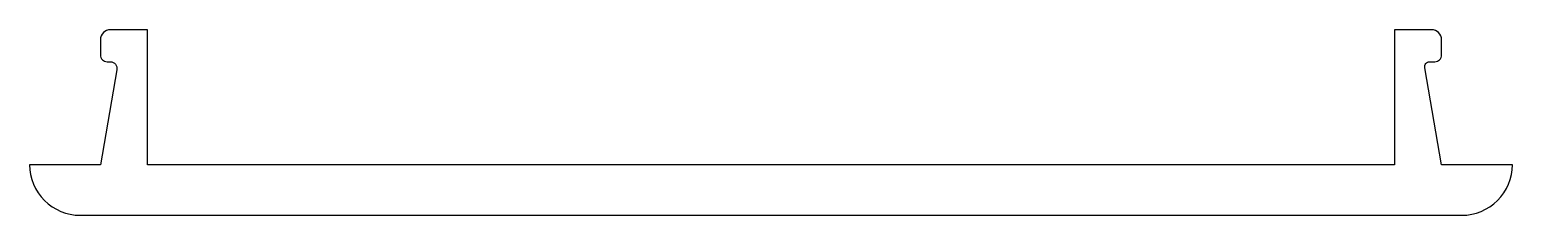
# Model space of a CAD drawing. Extents: x 379.3 to 423.3, y -53 to -47.5.
import ezdxf

# ---------------------------------------------------------------- set-up
doc = ezdxf.new("R2010")
doc.units = 0
doc.layers.add('ANA', color=220, linetype='CONTINUOUS')

msp = doc.modelspace()

# ---------------------------------------------------------------- linework, layer by layer
at = {"layer": 'ANA', "color": 0, "linetype": 'BYBLOCK'}
msp.add_lwpolyline([(419.818, -51.511), (382.818, -51.511), (382.818, -47.511), (381.718, -47.511, 0.414214), (381.418, -47.811), (381.418, -48.261, 0.414214), (381.618, -48.461), (381.71, -48.461, -0.466308), (381.907, -48.696), (381.418, -51.511), (379.318, -51.511, 0.414214), (380.818, -53.011), (421.818, -53.011, 0.414214), (423.318, -51.511), (421.216, -51.511), (420.719, -48.637, -0.466308), (420.866, -48.461), (421.018, -48.461, 0.414214), (421.218, -48.261), (421.218, -47.811, 0.414214), (420.918, -47.511), (419.818, -47.511)], format="xyb", close=True, dxfattribs=at)

doc.saveas('drawing.dxf')
